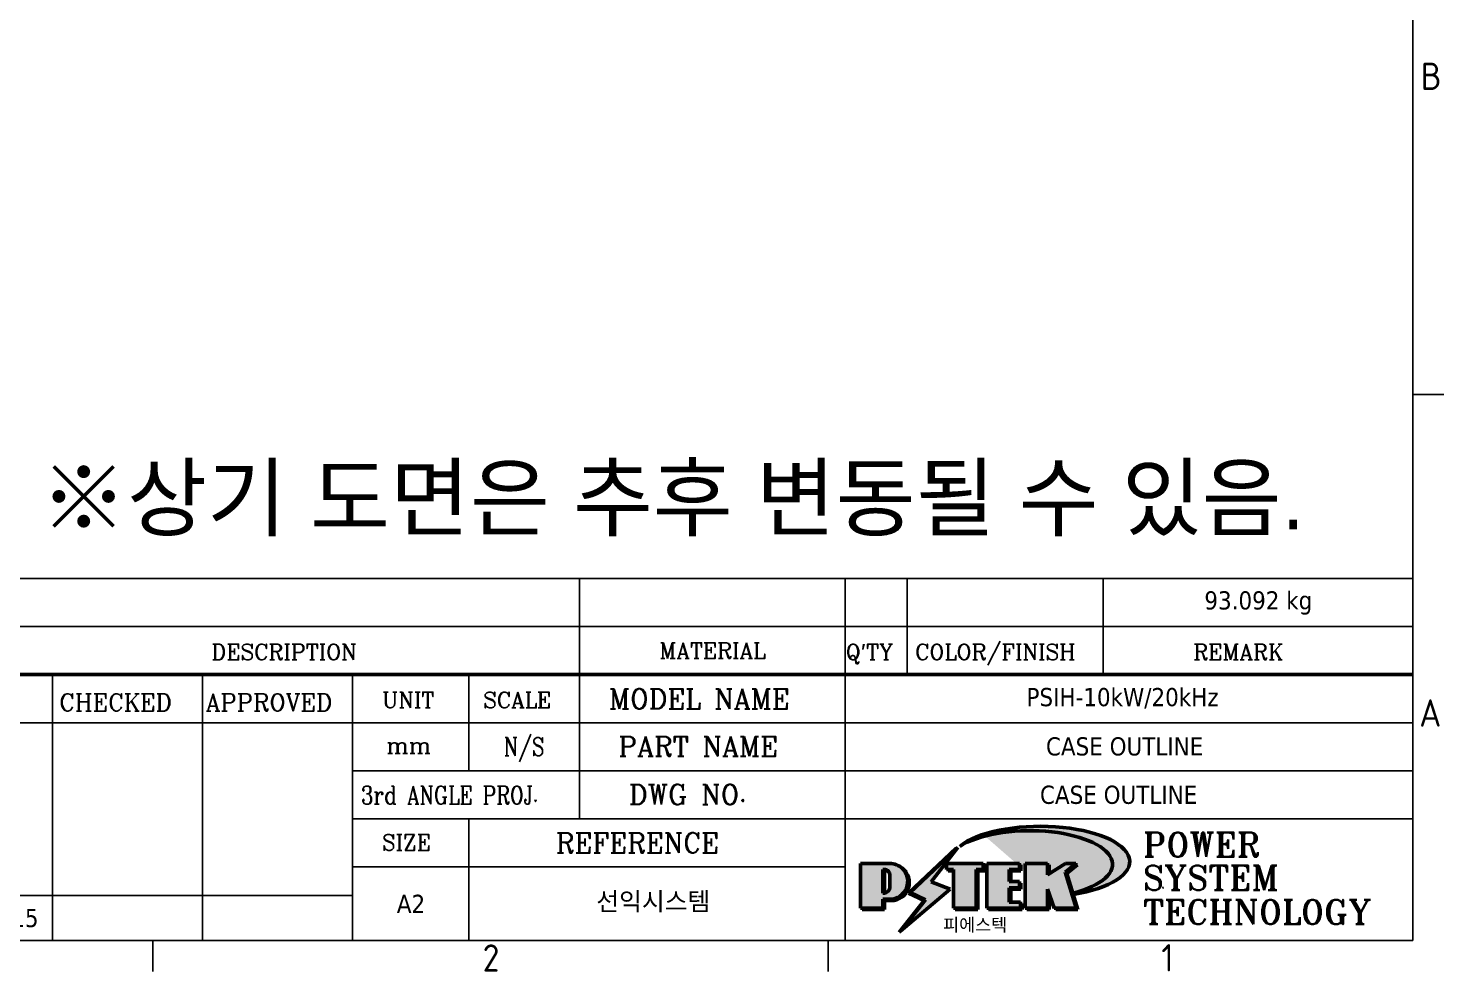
# Model space of a CAD drawing. Header units: inches. Extents: x 6934 to 18973, y 4254 to 7629.
# Drawn here: x 10389 to 11634, y 4321 to 5151 of the extents above; entities that cross this region are included whole.
import ezdxf
from ezdxf.enums import TextEntityAlignment as Align

# ---------------------------------------------------------------- set-up
doc = ezdxf.new("R2010")
doc.units = ezdxf.units.IN
doc.header["$MEASUREMENT"] = 0
doc.layers.add('POWER SUPPLY CASE OUTLINE$0$경계(ISO)', color=7, linetype='Continuous', lineweight=25)
doc.layers.add('POWER SUPPLY CASE OUTLINE$0$해치(ISO)', color=7, linetype='Continuous', lineweight=18)
doc.layers.add('POWER SUPPLY CASE OUTLINE$0$기호(ISO)', color=5, linetype='Continuous', lineweight=25, true_color=0x0000ff)
doc.layers.add('POWER SUPPLY CASE OUTLINE$0$제목(ISO)', color=5, linetype='Continuous', lineweight=50, true_color=0x0000ff)
doc.styles.add('POWER SUPPLY CASE OUTLINE$0$HAN_370', font='', dxfattribs={"width": 2})
doc.styles.add('POWER SUPPLY CASE OUTLINE$0$RC_284', font='ROMANC.shx')
doc.styles.add('POWER SUPPLY CASE OUTLINE$0$RC_287', font='ROMANC.shx')
doc.styles.add('POWER SUPPLY CASE OUTLINE$0$RC_292', font='ROMANC.shx')
doc.styles.add('POWER SUPPLY CASE OUTLINE$0$ROMANT_294', font='romant.shx')
doc.styles.add('POWER SUPPLY CASE OUTLINE$0$문자 텍스트_PSTEK_POSCO', font='isocp.shx')
doc.styles.add('POWER SUPPLY CASE OUTLINE$0$치수 텍스트_PSTEK_POSCO', font='isocp.shx')
doc.styles.add('POWER SUPPLY CASE OUTLINE$0$텍스트 스타일198', font='tahoma.ttf')
doc.styles.add('POWER SUPPLY CASE OUTLINE$0$텍스트 스타일333', font='ROMANC.shx', dxfattribs={"width": 0.800000011920929})
doc.styles.get('POWER SUPPLY CASE OUTLINE$0$HAN_370').set_extended_font_data('GulimChe')

# ---------------------------------------------------------------- blocks, each defined once
blk = doc.blocks.new('POWER SUPPLY CASE OUTLINE$0$경계 Default Border')
at = {"layer": 'POWER SUPPLY CASE OUTLINE$0$경계(ISO)'}
for p, q in [((584.0000152587891, 70), (587.400016784668, 70)), ((445.4999923706055, 10), (445.4999923706055, 6.599999666213989)), ((519.7499847412109, 10), (519.7499847412109, 6.599999666213989))]:
    blk.add_line(p, q, dxfattribs=at)
at = {"layer": 'POWER SUPPLY CASE OUTLINE$0$경계(ISO)', "flags": 128}
blk.add_lwpolyline([(10, 10), (10, 410), (584.0000152587891, 410), (584.0000152587891, 10), (10, 10)], dxfattribs=at)
at = {"layer": 'POWER SUPPLY CASE OUTLINE$0$경계(ISO)', "color": 2, "true_color": 0xffff00, "char_height": 3.00000011920929, "attachment_point": 7, "style": 'POWER SUPPLY CASE OUTLINE$0$문자 텍스트_PSTEK_POSCO'}
for s, insert in [('B', (584.8782702028949, 103.4713944559917)), ('A', (584.7144008173592, 33.49284856929444)), ('2', (481.752739416884, 6.57139439638704)), ('1', (556.3610661041481, 6.59999988079071))]:
    blk.add_mtext(s, dxfattribs=dict(at, insert=insert))
blk = doc.blocks.new('POWER SUPPLY CASE OUTLINE$0$제목 블록 PSTEK')
at = {"true_color": 0x848484}
for points in [[(317.2195697678507, 17.0593801673321), (322.0326348870767, 21.62682475217465), (322.2781991042243, 21.94392121864296), (317.0471853425802, 16.97985676345368), (318.7512090904202, 16.1899260703855), (316.0018030350395, 12.71868385740789), (316.3356552234328, 13.00206718743325), (318.9235935156908, 16.2694494742633)], [(321.9846681452406, 19.60711530335299), (321.4042753185749, 19.60711530335299), (321.4042753185749, 19.45905590879572), (321.9846681452406, 19.45905590879572)], [(324.6615819988275, 19.45905590879572), (325.4196460989604, 19.45905590879572), (325.4196460989604, 20.11051724484596), (325.2419748254881, 20.11051724484596), (325.2419748254881, 19.60711530335299), (324.4839107253602, 19.60711530335299), (324.4839107253602, 15.3430047401139), (322.1623394187076, 15.3430047401139), (322.1623394187076, 15.19494534555726), (324.6615819988275, 15.19494534555726)], [(328.2914414389548, 19.45905590879572), (329.4054050004294, 19.45905590879572), (329.4054050004294, 20.11051724484596), (329.2277337269622, 20.11051724484596), (329.2277337269622, 19.60711530335299), (328.1137701654877, 19.60711530335299), (328.1137701654877, 18.25543873810179), (328.2914414389548, 18.25543873810179)], [(332.5088862584528, 20.1105172448466), (332.3312149849806, 20.1105172448466), (332.3312149849806, 18.99741471888368), (332.5088862584528, 19.11081371413894)], [(335.6156307331414, 20.11051724484596), (335.2535118015555, 20.11051724484596), (334.2514536401189, 19.30614745124769), (335.4855464857051, 15.3430047401139), (333.1954852176545, 15.3430047401139), (333.2478643833523, 15.19494534555726), (335.6632177591723, 15.19494534555726), (334.4291249135862, 19.15808805669106)], [(328.2914414389548, 17.41554667867274), (329.4054050004294, 17.41554667867274), (329.4054050004294, 18.10737934354514), (329.2277337269622, 18.10737934354514), (329.2277337269622, 17.56360607323003), (328.1137701654877, 17.56360607323003), (328.1137701654877, 15.9944660761648), (328.2914414389548, 15.9944660761648)], [(332.5088862584528, 16.92964231796647), (332.3312149849806, 17.43186301645164), (332.3312149849806, 15.3430047401139), (330.0369607660135, 15.3430047401139), (330.0369607660135, 15.19494534555726), (332.5088862584528, 15.19494534555726)], [(329.5356972676428, 15.8464066816075), (329.3580259941756, 15.8464066816075), (329.3580259941756, 15.3430047401139), (325.8342124037171, 15.3430047401139), (325.8342124037171, 15.19494534555726), (329.5356972676428, 15.19494534555726)]]:
    blk.add_hatch(color=252, dxfattribs=at).paths.add_polyline_path(points)
at = {"true_color": 0x0000ff}
blk.add_hatch(color=5, dxfattribs=at).paths.add_polyline_path([(321.6183518841322, 17.4193704504104), (319.5281351041078, 18.24969419629727), (322.4505835294948, 22.02344462252142), (317.2195697678507, 17.0593801673321), (318.9235935156908, 16.2694494742633), (316.1741874603099, 12.79820726128571)])
at = {"true_color": 0xff0000}
h = blk.add_hatch(color=1, dxfattribs=at)
edge = h.paths.add_edge_path(flags=0)
edge.add_line((314.2242174273352, 19.60711530335299), (314.2242174273352, 17.00126995915134))
edge.add_line((314.2242174273352, 17.00126995915134), (314.3485873187598, 17.00126995915134))
edge.add_arc((314.3485873187598, 17.6527312952023), 0.6514613360509371, 270, 360)
edge.add_line((315.0000486548106, 17.6527312952023), (315.0000486548106, 18.95565396730211))
edge.add_arc((314.3485873187598, 18.95565396730212), 0.6514613360508712, 0, 90)
edge.add_line((314.3485873187598, 19.60711530335299), (314.2242174273352, 19.60711530335299))
edge = h.paths.add_edge_path()
edge.add_arc((314.9847713324306, 18.28938669179658), 1.969189947606664, 269.9999999999959, 450)
edge.add_line((314.9847713324306, 20.25857663940318), (311.7664314776902, 20.25857663940324))
edge.add_line((311.7664314776902, 20.25857663940324), (311.7664314776902, 15.3430047401139))
edge.add_line((311.7664314776902, 15.3430047401139), (314.2242174273352, 15.3430047401139))
edge.add_line((314.2242174273352, 15.3430047401139), (314.2242174273352, 16.32019674418991))
edge.add_line((314.2242174273352, 16.32019674418991), (314.9847713324307, 16.32019674418991))
for points in [[(324.4839107253602, 19.60711530335299), (325.2419748254881, 19.60711530335299), (325.2419748254881, 20.25857663940324), (321.2266040451076, 20.25857663940324), (321.2266040451076, 19.60711530335299), (321.9846681452406, 19.60711530335299), (321.9846681452406, 15.3430047401139), (324.4839107253602, 15.3430047401139)], [(329.2277337269622, 20.25857663940324), (325.65654113025, 20.25857663940324), (325.65654113025, 15.3430047401139), (329.3580259941756, 15.3430047401139), (329.3580259941756, 15.9944660761648), (328.1137701654877, 15.9944660761648), (328.1137701654877, 17.56360607323003), (329.2277337269622, 17.56360607323003), (329.2277337269622, 18.25543873810179), (328.1137701654877, 18.25543873810179), (328.1137701654877, 19.60711530335299), (329.2277337269622, 19.60711530335299)], [(332.3312149849806, 20.25857663940324), (329.8592894925411, 20.25857663940324), (329.8592894925411, 15.3430047401139), (332.3312149849806, 15.3430047401139), (332.3312149849806, 17.4318630164523), (333.0701931098801, 15.3430047401139), (335.4855464857051, 15.3430047401139), (334.2514536401189, 19.30614745124769), (335.4379594596742, 20.25857663940324), (334.3071782107978, 20.25857663940324), (332.3312149849806, 18.99741471888304)]]:
    blk.add_hatch(color=1, dxfattribs=at).paths.add_polyline_path(points)
at = {"true_color": 0x848484}
h = blk.add_hatch(color=252, dxfattribs=at)
edge = h.paths.add_edge_path()
edge.add_arc((314.9847713324309, 18.28938669179657), 1.969189947606666, 270, 406.8278729790604)
edge.add_arc((315.1624426058984, 18.1413272972396), 1.969189947606962, -90, 53.560984836317004, ccw=False)
edge.add_line((315.1624426058984, 16.17213734963263), (314.4018887008024, 16.17213734963263))
edge.add_line((314.4018887008024, 16.17213734963263), (314.4018887008024, 15.19494534555726))
edge.add_line((314.4018887008024, 15.19494534555726), (311.9441027511573, 15.19494534555726))
edge.add_line((311.9441027511573, 15.19494534555726), (311.9441027511573, 15.3430047401139))
edge.add_line((311.9441027511573, 15.3430047401139), (314.2242174273352, 15.3430047401139))
edge.add_line((314.2242174273352, 15.3430047401139), (314.2242174273352, 16.32019674418991))
edge.add_line((314.2242174273352, 16.32019674418991), (314.9847713324309, 16.32019674418991))
h = blk.add_hatch(color=252, dxfattribs=at)
edge = h.paths.add_edge_path()
edge.add_line((314.4018887008024, 19.45905590879572), (314.5262585922315, 19.45905590879572))
edge.add_arc((314.5262585922314, 18.80759457274939), 0.6514613360463194, 60.4189348879147, 90.00000000000318, ccw=False)
edge.add_arc((314.3485873187602, 18.95565396730057), 0.6514613360524251, 39.96992292766206, 90.00000000009999)
edge.add_line((314.3485873187591, 19.60711530335307), (314.2242174273352, 19.60711530335298))
edge.add_line((314.2242174273352, 19.60711530335299), (314.2242174273352, 17.00126995915134))
edge.add_line((314.2242174273352, 17.00126995915134), (314.3485873187591, 17.00126995915134))
edge.add_arc((314.3485873187568, 17.652731295233), 0.6514613360816299, 270.0000000002, 274.6930825552478)
edge.add_line((314.4018887008024, 17.0034541317032), (314.4018887008024, 19.45905590879572))
at = {"layer": 'POWER SUPPLY CASE OUTLINE$0$해치(ISO)', "true_color": 0x27d1fc}
h = blk.add_hatch(color=140, dxfattribs=at)
edge = h.paths.add_edge_path()
edge.add_ellipse((330.3660919371412, 20.15576403068321), major_axis=(9.100907360794343, 0), ratio=0.4069904968023172, start_angle=301.3098473703837, end_angle=507.7436900681698)
edge.add_ellipse((331.5340919371412, 20.4634168429492), major_axis=(-9.82350664112931, 0), ratio=0.3942600559756514, start_angle=111.51207141178469, end_angle=334.47025347086895, ccw=False)
edge.add_line((335.1363447531188, 16.8601935978785), (335.0955236905705, 16.99119398620872))
at = {"color": 180, "true_color": 0x3f00ff}
for p, q in [((182.4757929790549, 51.56524660363496), (372.4757929537551, 51.56524660363496)), ((280.8758854511282, 51.56524660363496), (280.8758854511282, 41.00524660363494)), ((310.0881549537552, 51.56524660363496), (310.0881549537553, 41.00524660363494)), ((316.9044520275131, 51.56524660363496), (316.9044520275127, 41.00524660363494)), ((338.4566026226726, 51.56524660363496), (338.4566026226727, 41.00524660363494)), ((372.4757929537551, 51.56524660363496), (372.4757929537551, 11.79100474011389)), ((182.475792979055, 46.2852466036349), (372.4757929537551, 46.28524660363492)), ((222.9401812389276, 11.79100474011392), (222.9401812389276, 41.00524660363494)), ((239.4288871878316, 11.79100474011392), (239.4288871878316, 41.00524660363494)), ((255.9175931367356, 11.79100474011392), (255.9175931367356, 41.00524660363494)), ((268.6918866058747, 41.00524660363494), (268.6918866058747, 30.44524660363498)), ((280.8758854511282, 41.00524660363494), (280.8758854511282, 25.16524660363502)), ((310.088154953755, 41.00524660363494), (310.088154953755, 11.79100474011392)), ((206.451475290024, 35.72524660363497), (372.4757929537551, 35.72524660363497)), ((255.917593136736, 30.44524660363498), (372.4757929537552, 30.44524660363501)), ((255.9175931367359, 25.16524660363502), (372.4757929537552, 25.165246603635)), ((268.6918866058744, 25.16524660363502), (268.6918866058744, 11.79100474011392)), ((255.9175931367359, 19.88524660363481), (310.0881549537553, 19.88524660363481)), ((206.451475290024, 16.74100474011396), (255.9175931367359, 16.74100474011396)), ((182.475792979055, 11.79100474011392), (372.4757929537551, 11.79100474011389))]:
    blk.add_line(p, q, dxfattribs=at)
at = {"color": 7, "lineweight": 50}
blk.add_line((206.451475290024, 41.00524660363494), (372.4757929537551, 41.00524660363496), dxfattribs=at)
at = {"color": 7}
for p, q in [((322.2781991042243, 21.94392121864296), (317.0471853425802, 16.97985676345368)), ((322.4505835294948, 22.02344462252142), (317.2195697678507, 17.0593801673321)), ((319.5281351041078, 18.24969419629727), (322.4505835294948, 22.02344462252142)), ((322.0326348870767, 21.62682475217465), (322.2781991042243, 21.94392121864296)), ((311.7664314776902, 20.25900474011391), (311.7664314776902, 15.34300474011391)), ((314.9847713324309, 20.25857663940324), (311.7664314776902, 20.25857663940324)), ((314.9847713324309, 20.25857663940324), (311.7664314776902, 20.25857663940324)), ((311.7664314776902, 20.25857663940324), (311.7664314776902, 15.3430047401139)), ((317.2195697678507, 17.0593801673321), (322.0326348870767, 21.62682475217465)), ((325.2419748254881, 20.25857663940324), (321.2266040451076, 20.25857663940324)), ((321.2266040451076, 20.25857663940324), (321.2266040451076, 19.60711530335299)), ((325.2419748254881, 20.25857663940324), (321.2266040451076, 20.25857663940324)), ((321.2266040451076, 20.25857663940324), (321.2266040451076, 19.60711530335299)), ((325.2419748254881, 19.60711530335299), (325.2419748254881, 20.25857663940324)), ((325.2419748254881, 19.60711530335299), (325.2419748254881, 20.25857663940324)), ((329.2277337269622, 20.25857663940324), (325.65654113025, 20.25857663940324)), ((325.65654113025, 20.25857663940324), (325.65654113025, 15.3430047401139)), ((325.65654113025, 20.25857663940324), (325.65654113025, 15.3430047401139)), ((329.2277337269622, 20.25857663940324), (325.65654113025, 20.25857663940324)), ((329.2277337269622, 19.60711530335299), (329.2277337269622, 20.25857663940324)), ((329.2277337269622, 19.60711530335299), (329.2277337269622, 20.25857663940324)), ((332.3312149849806, 20.25857663940324), (329.8592894925411, 20.25857663940324)), ((329.8592894925411, 20.25857663940324), (329.8592894925411, 15.3430047401139)), ((329.8592894925411, 20.25857663940324), (329.8592894925411, 15.3430047401139)), ((332.3312149849806, 20.25857663940324), (329.8592894925411, 20.25857663940324)), ((334.3071782107978, 20.25857663940324), (332.3312149849806, 18.99741471888304)), ((332.3312149849806, 18.99741471888304), (332.3312149849806, 20.25857663940324)), ((334.3071782107978, 20.25857663940324), (332.3312149849806, 18.99741471888304)), ((332.3312149849806, 18.99741471888304), (332.3312149849806, 20.25857663940324)), ((334.2514536401189, 19.30614745124769), (335.4379594596742, 20.25857663940324)), ((334.2514536401189, 19.30614745124769), (335.4379594596742, 20.25857663940324)), ((335.4379594596742, 20.25857663940324), (334.3071782107978, 20.25857663940324)), ((335.4379594596742, 20.25857663940324), (334.3071782107978, 20.25857663940324)), ((314.2242174273352, 17.00126995915134), (314.2242174273352, 19.60711530335299)), ((314.2242174273352, 19.60711530335299), (314.3485873187591, 19.60711530335299)), ((314.3485873187591, 19.60711530335299), (314.2242174273352, 19.60711530335299)), ((314.2242174273352, 19.60711530335299), (314.2242174273352, 17.00126995915134)), ((314.2242174273352, 17.00126995915134), (314.2242174273352, 19.60711530335299)), ((314.2242174273352, 19.60711530335299), (314.3485873187591, 19.60711530335299)), ((314.4018887008024, 19.45905590879572), (314.5262585922314, 19.45905590879572)), ((314.4018887008024, 17.0034541317032), (314.4018887008024, 19.45905590879572)), ((315.0000486548106, 18.95565396730275), (315.0000486548106, 17.65273129520161)), ((315.0000486548106, 18.95565396730275), (315.0000486548106, 17.65273129520161)), ((321.2266040451076, 19.60711530335299), (321.9846681452406, 19.60711530335299)), ((321.2266040451076, 19.60711530335299), (321.9846681452406, 19.60711530335299)), ((321.4042753185749, 19.60711530335299), (321.4042753185749, 19.45905590879572)), ((321.9846681452406, 19.60711530335299), (321.4042753185749, 19.60711530335299)), ((321.4042753185749, 19.45905590879572), (321.9846681452406, 19.45905590879572)), ((321.9846681452406, 19.60711530335299), (321.9846681452406, 15.3430047401139)), ((321.9846681452406, 19.45905590879572), (321.9846681452406, 19.60711530335299)), ((321.9846681452406, 19.60711530335299), (321.9846681452406, 15.3430047401139)), ((324.4839107253602, 19.60711530335299), (325.2419748254881, 19.60711530335299)), ((324.4839107253602, 15.3430047401139), (324.4839107253602, 19.60711530335299)), ((325.2419748254881, 19.60711530335299), (324.4839107253602, 19.60711530335299)), ((324.4839107253602, 19.60711530335299), (324.4839107253602, 15.3430047401139)), ((324.4839107253602, 19.60711530335299), (325.2419748254881, 19.60711530335299)), ((324.4839107253602, 15.3430047401139), (324.4839107253602, 19.60711530335299)), ((324.6615819988275, 19.45905590879572), (325.4196460989604, 19.45905590879572)), ((324.6615819988275, 15.19494534555726), (324.6615819988275, 19.45905590879572)), ((325.4196460989604, 20.11051724484596), (325.2419748254881, 20.11051724484596)), ((325.2419748254881, 20.11051724484596), (325.2419748254881, 19.60711530335299)), ((325.4196460989604, 19.45905590879572), (325.4196460989604, 20.11051724484596)), ((328.1137701654877, 18.25543873810179), (328.1137701654877, 19.60711530335299)), ((328.1137701654877, 19.60711530335299), (329.2277337269622, 19.60711530335299)), ((329.2277337269622, 19.60711530335299), (328.1137701654877, 19.60711530335299)), ((328.1137701654877, 19.60711530335299), (328.1137701654877, 18.25543873810179)), ((328.1137701654877, 18.25543873810179), (328.1137701654877, 19.60711530335299)), ((328.1137701654877, 19.60711530335299), (329.2277337269622, 19.60711530335299)), ((328.2914414389548, 18.25543873810179), (328.2914414389548, 19.45905590879572)), ((328.2914414389548, 19.45905590879572), (329.4054050004294, 19.45905590879572)), ((329.4054050004294, 20.11051724484596), (329.2277337269622, 20.11051724484596)), ((329.2277337269622, 20.11051724484596), (329.2277337269622, 19.60711530335299)), ((329.4054050004294, 19.45905590879572), (329.4054050004294, 20.11051724484596)), ((332.5088862584528, 20.1105172448466), (332.3312149849806, 20.1105172448466)), ((332.3312149849806, 20.1105172448466), (332.3312149849806, 18.99741471888368)), ((332.3312149849806, 18.99741471888368), (332.5088862584528, 19.11081371413894)), ((332.5088862584528, 19.11081371413894), (332.5088862584528, 20.1105172448466)), ((335.2535118015555, 20.11051724484596), (334.2514536401189, 19.30614745124769)), ((335.4855464857051, 15.3430047401139), (334.2514536401189, 19.30614745124769)), ((334.2514536401189, 19.30614745124769), (335.4855464857051, 15.3430047401139)), ((335.4855464857051, 15.3430047401139), (334.2514536401189, 19.30614745124769)), ((334.4291249135862, 19.15808805669104), (335.6156307331414, 20.11051724484596)), ((335.6632177591723, 15.19494534555726), (334.4291249135862, 19.15808805669104)), ((335.6156307331414, 20.11051724484596), (335.2535118015555, 20.11051724484596)), ((316.1741874603099, 12.79820726128571), (321.6183518841322, 17.4193704504104)), ((321.6183518841322, 17.4193704504104), (319.5281351041078, 18.24969419629727)), ((329.2277337269622, 18.25543873810179), (328.1137701654877, 18.25543873810179)), ((328.1137701654877, 18.25543873810179), (328.2914414389548, 18.25543873810179)), ((329.2277337269622, 18.25543873810179), (328.1137701654877, 18.25543873810179)), ((328.1137701654877, 17.56360607323003), (329.2277337269622, 17.56360607323003)), ((328.1137701654877, 15.9944660761648), (328.1137701654877, 17.56360607323003)), ((329.2277337269622, 17.56360607323003), (328.1137701654877, 17.56360607323003)), ((328.1137701654877, 17.56360607323003), (328.1137701654877, 15.9944660761648)), ((328.1137701654877, 17.56360607323003), (329.2277337269622, 17.56360607323003)), ((328.1137701654877, 15.9944660761648), (328.1137701654877, 17.56360607323003)), ((328.2914414389548, 15.9944660761648), (328.2914414389548, 17.41554667867274)), ((328.2914414389548, 17.41554667867274), (329.4054050004294, 17.41554667867274)), ((329.2277337269622, 17.56360607323003), (329.2277337269622, 18.25543873810179)), ((329.2277337269622, 17.56360607323003), (329.2277337269622, 18.25543873810179)), ((329.4054050004294, 18.10737934354514), (329.2277337269622, 18.10737934354514)), ((329.2277337269622, 18.10737934354514), (329.2277337269622, 17.56360607323003)), ((329.4054050004294, 17.41554667867274), (329.4054050004294, 18.10737934354514)), ((332.3312149849806, 17.4318630164523), (333.0701931098801, 15.3430047401139)), ((332.3312149849806, 15.3430047401139), (332.3312149849806, 17.4318630164523)), ((332.5088862584528, 16.92964231796647), (332.3312149849806, 17.43186301645164)), ((332.3312149849806, 17.43186301645164), (332.3312149849806, 15.3430047401139)), ((332.3312149849806, 17.4318630164523), (333.0701931098801, 15.3430047401139)), ((332.3312149849806, 15.3430047401139), (332.3312149849806, 17.4318630164523)), ((345.0447381189468, 17.50375595811051), (344.9867755289346, 17.689895936919)), ((314.3485873187591, 17.00126995915134), (314.2242174273352, 17.00126995915134)), ((314.2242174273352, 17.00126995915134), (314.3485873187591, 17.00126995915134)), ((314.3485873187591, 17.00126995915134), (314.2242174273352, 17.00126995915134)), ((314.2242174273352, 16.32019674418991), (314.9847713324309, 16.32019674418991)), ((314.2242174273352, 15.3430047401139), (314.2242174273352, 16.32019674418991)), ((314.9847713324309, 16.32019674418991), (314.2242174273352, 16.32019674418991)), ((314.2242174273352, 16.32019674418991), (314.2242174273352, 15.3430047401139)), ((314.2242174273352, 16.32019674418991), (314.9847713324309, 16.32019674418991)), ((314.2242174273352, 15.3430047401139), (314.2242174273352, 16.32019674418991)), ((314.4018887008024, 16.17213734963263), (315.162442605898, 16.17213734963263)), ((314.4018887008024, 15.19494534555726), (314.4018887008024, 16.17213734963263)), ((318.7512090904202, 16.1899260703855), (316.0018030350395, 12.71868385740789)), ((318.9235935156908, 16.2694494742633), (316.1741874603099, 12.79820726128571)), ((316.3356552234328, 13.00206718743325), (318.9235935156908, 16.2694494742633)), ((317.0471853425802, 16.97985676345368), (318.7512090904202, 16.1899260703855)), ((318.9235935156908, 16.2694494742633), (317.2195697678507, 17.0593801673321)), ((317.2195697678507, 17.0593801673321), (318.9235935156908, 16.2694494742633)), ((329.3580259941756, 15.9944660761648), (328.1137701654877, 15.9944660761648)), ((328.1137701654877, 15.9944660761648), (328.2914414389548, 15.9944660761648)), ((329.3580259941756, 15.9944660761648), (328.1137701654877, 15.9944660761648)), ((329.3580259941756, 15.3430047401139), (329.3580259941756, 15.9944660761648)), ((329.3580259941756, 15.3430047401139), (329.3580259941756, 15.9944660761648)), ((329.5356972676428, 15.8464066816075), (329.3580259941756, 15.8464066816075)), ((329.3580259941756, 15.8464066816075), (329.3580259941756, 15.3430047401139)), ((329.5356972676428, 15.19494534555726), (329.5356972676428, 15.8464066816075)), ((332.5088862584528, 15.19494534555726), (332.5088862584528, 16.92964231796647)), ((311.7664314776902, 15.3430047401139), (314.2242174273352, 15.3430047401139)), ((311.7664314776902, 15.3430047401139), (314.2242174273352, 15.3430047401139)), ((314.2242174273352, 15.3430047401139), (311.9441027511573, 15.3430047401139)), ((311.9441027511573, 15.3430047401139), (311.9441027511573, 15.19494534555726)), ((311.9441027511573, 15.19494534555726), (314.4018887008024, 15.19494534555726)), ((321.9846681452406, 15.3430047401139), (324.4839107253602, 15.3430047401139)), ((321.9846681452406, 15.3430047401139), (324.4839107253602, 15.3430047401139)), ((324.4839107253602, 15.3430047401139), (322.1623394187076, 15.3430047401139)), ((322.1623394187076, 15.3430047401139), (322.1623394187076, 15.19494534555726)), ((322.1623394187076, 15.19494534555726), (324.6615819988275, 15.19494534555726)), ((325.65654113025, 15.3430047401139), (329.3580259941756, 15.3430047401139)), ((325.65654113025, 15.3430047401139), (329.3580259941756, 15.3430047401139)), ((329.3580259941756, 15.3430047401139), (325.8342124037171, 15.3430047401139)), ((325.8342124037171, 15.3430047401139), (325.8342124037171, 15.19494534555726)), ((325.8342124037171, 15.19494534555726), (329.5356972676428, 15.19494534555726)), ((329.8592894925411, 15.3430047401139), (332.3312149849806, 15.3430047401139)), ((329.8592894925411, 15.3430047401139), (332.3312149849806, 15.3430047401139)), ((332.3312149849806, 15.3430047401139), (330.0369607660135, 15.3430047401139)), ((330.0369607660135, 15.3430047401139), (330.0369607660135, 15.19494534555726)), ((330.0369607660135, 15.19494534555726), (332.5088862584528, 15.19494534555726)), ((333.0701931098801, 15.3430047401139), (335.4855464857051, 15.3430047401139)), ((333.0701931098801, 15.3430047401139), (335.4855464857051, 15.3430047401139)), ((335.4855464857051, 15.3430047401139), (333.1954852176545, 15.3430047401139)), ((333.1954852176545, 15.3430047401139), (333.2478643833523, 15.19494534555726)), ((333.2478643833523, 15.19494534555726), (335.6632177591723, 15.19494534555726)), ((316.0018030350395, 12.71868385740789), (316.3356552234328, 13.00206718743325))]:
    blk.add_line(p, q, dxfattribs=at)
at = {"color": 5, "true_color": 0x0000ff}
for p, q in [((322.4505835294948, 22.02344462252142), (317.2195697678507, 17.0593801673321)), ((319.5281351041078, 18.24969419629727), (322.4505835294948, 22.02344462252142)), ((316.1741874603099, 12.79820726128571), (321.6183518841322, 17.4193704504104)), ((321.6183518841322, 17.4193704504104), (319.5281351041078, 18.24969419629727)), ((318.9235935156908, 16.2694494742633), (316.1741874603099, 12.79820726128571)), ((317.2195697678507, 17.0593801673321), (318.9235935156908, 16.2694494742633))]:
    blk.add_line(p, q, dxfattribs=at)
at = {"color": 1, "true_color": 0xff0000}
for p, q in [((314.9847713324309, 20.25857663940324), (311.7664314776902, 20.25857663940324)), ((311.7664314776902, 20.25857663940324), (311.7664314776902, 15.3430047401139)), ((325.2419748254881, 20.25857663940324), (321.2266040451076, 20.25857663940324)), ((321.2266040451076, 20.25857663940324), (321.2266040451076, 19.60711530335299)), ((325.2419748254881, 19.60711530335299), (325.2419748254881, 20.25857663940324)), ((329.2277337269622, 20.25857663940324), (325.65654113025, 20.25857663940324)), ((325.65654113025, 20.25857663940324), (325.65654113025, 15.3430047401139)), ((329.2277337269622, 19.60711530335299), (329.2277337269622, 20.25857663940324)), ((332.3312149849806, 20.25857663940324), (329.8592894925411, 20.25857663940324)), ((329.8592894925411, 20.25857663940324), (329.8592894925411, 15.3430047401139)), ((334.3071782107978, 20.25857663940324), (332.3312149849806, 18.99741471888304)), ((332.3312149849806, 18.99741471888304), (332.3312149849806, 20.25857663940324)), ((334.2514536401189, 19.30614745124769), (335.4379594596742, 20.25857663940324)), ((335.4379594596742, 20.25857663940324), (334.3071782107978, 20.25857663940324)), ((314.2242174273352, 17.00126995915134), (314.2242174273352, 19.60711530335299)), ((314.2242174273352, 19.60711530335299), (314.3485873187591, 19.60711530335299)), ((315.0000486548106, 18.95565396730275), (315.0000486548106, 17.65273129520161)), ((321.2266040451076, 19.60711530335299), (321.9846681452406, 19.60711530335299)), ((321.9846681452406, 19.60711530335299), (321.9846681452406, 15.3430047401139)), ((324.4839107253602, 19.60711530335299), (325.2419748254881, 19.60711530335299)), ((324.4839107253602, 15.3430047401139), (324.4839107253602, 19.60711530335299)), ((328.1137701654877, 18.25543873810179), (328.1137701654877, 19.60711530335299)), ((328.1137701654877, 19.60711530335299), (329.2277337269622, 19.60711530335299)), ((335.4855464857051, 15.3430047401139), (334.2514536401189, 19.30614745124769)), ((329.2277337269622, 18.25543873810179), (328.1137701654877, 18.25543873810179)), ((328.1137701654877, 17.56360607323003), (329.2277337269622, 17.56360607323003)), ((328.1137701654877, 15.9944660761648), (328.1137701654877, 17.56360607323003)), ((329.2277337269622, 17.56360607323003), (329.2277337269622, 18.25543873810179)), ((332.3312149849806, 17.4318630164523), (333.0701931098801, 15.3430047401139)), ((332.3312149849806, 15.3430047401139), (332.3312149849806, 17.4318630164523)), ((314.3485873187591, 17.00126995915134), (314.2242174273352, 17.00126995915134)), ((314.2242174273352, 16.32019674418991), (314.9847713324309, 16.32019674418991)), ((314.2242174273352, 15.3430047401139), (314.2242174273352, 16.32019674418991)), ((329.3580259941756, 15.9944660761648), (328.1137701654877, 15.9944660761648)), ((329.3580259941756, 15.3430047401139), (329.3580259941756, 15.9944660761648)), ((311.7664314776902, 15.3430047401139), (314.2242174273352, 15.3430047401139)), ((321.9846681452406, 15.3430047401139), (324.4839107253602, 15.3430047401139)), ((325.65654113025, 15.3430047401139), (329.3580259941756, 15.3430047401139)), ((329.8592894925411, 15.3430047401139), (332.3312149849806, 15.3430047401139)), ((333.0701931098801, 15.3430047401139), (335.4855464857051, 15.3430047401139))]:
    blk.add_line(p, q, dxfattribs=at)
at = {"color": 7}
for centre, radius, start, end in [((314.9847713324309, 18.28938669179658), 1.969189947606665, 270, 90), ((314.9847713324309, 18.28938669179658), 1.969189947606665, 270, 90), ((314.3485873187598, 18.95565396730211), 0.6514613360508712, 0, 90), ((314.3485873187602, 18.95565396730057), 0.6514613360524251, 39.96992292766117, 90), ((314.3485873187598, 18.95565396730212), 0.6514613360508712, 0, 90), ((314.5262585922314, 18.80759457274939), 0.6514613360463193, 60.41893488791137, 90), ((314.9847713324307, 18.2893866917965), 1.969189947606594, 270, 46.82787297909833), ((315.1624426058984, 18.1413272972396), 1.969189947606961, 270, 53.56098483636067), ((314.3485873187597, 17.65273129520228), 0.6514613360509381, 270, 0), ((314.3485873187598, 17.6527312952023), 0.6514613360509381, 270, 0), ((314.3485873187568, 17.652731295233), 0.6514613360816299, 270, 274.6930825552478)]:
    blk.add_arc(centre, radius, start, end, dxfattribs=at)
at = {"color": 1, "true_color": 0xff0000}
for centre, radius, start, end in [((314.9847713324309, 18.28938669179657), 1.969189947606665, 270, 90), ((314.3485873187598, 18.95565396730211), 0.6514613360508712, 0, 90), ((314.3485873187598, 17.6527312952023), 0.6514613360509381, 270, 0)]:
    blk.add_arc(centre, radius, start, end, dxfattribs=at)
at = {"layer": 'POWER SUPPLY CASE OUTLINE$0$제목(ISO)'}
for p, q in [((322.2781991042243, 21.94392121864296), (317.0471853425802, 16.97985676345368)), ((322.4505835294948, 22.02344462252142), (317.2195697678507, 17.0593801673321)), ((319.5281351041078, 18.24969419629727), (322.4505835294948, 22.02344462252142)), ((322.0326348870767, 21.62682475217465), (322.2781991042243, 21.94392121864296)), ((314.9847713324306, 20.25857663940324), (311.7664314776902, 20.25857663940324)), ((311.7664314776902, 20.25857663940324), (311.7664314776902, 15.3430047401139)), ((317.2195697678507, 17.0593801673321), (322.0326348870767, 21.62682475217465)), ((325.2419748254881, 20.25857663940324), (321.2266040451076, 20.25857663940324)), ((321.2266040451076, 20.25857663940324), (321.2266040451076, 19.60711530335299)), ((325.2419748254881, 19.60711530335299), (325.2419748254881, 20.25857663940324)), ((329.2277337269622, 20.25857663940324), (325.65654113025, 20.25857663940324)), ((325.65654113025, 20.25857663940324), (325.65654113025, 15.3430047401139)), ((329.2277337269622, 19.60711530335299), (329.2277337269622, 20.25857663940324)), ((332.3312149849806, 20.25857663940324), (329.8592894925411, 20.25857663940324)), ((329.8592894925411, 20.25857663940324), (329.8592894925411, 15.3430047401139)), ((334.3071782107978, 20.25857663940324), (332.3312149849806, 18.99741471888304)), ((332.3312149849806, 18.99741471888304), (332.3312149849806, 20.25857663940324)), ((334.2514536401189, 19.30614745124769), (335.4379594596742, 20.25857663940324)), ((335.4379594596742, 20.25857663940324), (334.3071782107978, 20.25857663940324)), ((314.2242174273352, 17.00126995915134), (314.2242174273352, 19.60711530335299)), ((314.2242174273352, 19.60711530335299), (314.3485873187598, 19.60711530335299)), ((314.3485873187591, 19.60711530335299), (314.2242174273352, 19.60711530335299)), ((314.2242174273352, 19.60711530335299), (314.2242174273352, 17.00126995915134)), ((314.4018887008024, 19.45905590879572), (314.5262585922314, 19.45905590879572)), ((314.4018887008024, 17.0034541317032), (314.4018887008024, 19.45905590879572)), ((315.0000486548106, 18.95565396730211), (315.0000486548106, 17.6527312952023)), ((321.2266040451076, 19.60711530335299), (321.9846681452406, 19.60711530335299)), ((321.9846681452406, 19.60711530335299), (321.4042753185749, 19.60711530335299)), ((321.4042753185749, 19.60711530335299), (321.4042753185749, 19.45905590879572)), ((321.4042753185749, 19.45905590879572), (321.9846681452406, 19.45905590879572)), ((321.9846681452406, 19.60711530335299), (321.9846681452406, 15.3430047401139)), ((321.9846681452406, 19.45905590879572), (321.9846681452406, 19.60711530335299)), ((324.4839107253602, 19.60711530335299), (325.2419748254881, 19.60711530335299)), ((324.4839107253602, 15.3430047401139), (324.4839107253602, 19.60711530335299)), ((325.2419748254881, 19.60711530335299), (324.4839107253602, 19.60711530335299)), ((324.4839107253602, 19.60711530335299), (324.4839107253602, 15.3430047401139)), ((324.6615819988275, 19.45905590879572), (325.4196460989604, 19.45905590879572)), ((324.6615819988275, 15.19494534555726), (324.6615819988275, 19.45905590879572)), ((325.4196460989604, 20.11051724484596), (325.2419748254881, 20.11051724484596)), ((325.2419748254881, 20.11051724484596), (325.2419748254881, 19.60711530335299)), ((325.4196460989604, 19.45905590879572), (325.4196460989604, 20.11051724484596)), ((328.1137701654877, 18.25543873810179), (328.1137701654877, 19.60711530335299)), ((328.1137701654877, 19.60711530335299), (329.2277337269622, 19.60711530335299)), ((329.2277337269622, 19.60711530335299), (328.1137701654877, 19.60711530335299)), ((328.1137701654877, 19.60711530335299), (328.1137701654877, 18.25543873810179)), ((328.2914414389548, 19.45905590879572), (329.4054050004294, 19.45905590879572)), ((328.2914414389548, 18.25543873810179), (328.2914414389548, 19.45905590879572)), ((329.4054050004294, 20.11051724484596), (329.2277337269622, 20.11051724484596)), ((329.2277337269622, 20.11051724484596), (329.2277337269622, 19.60711530335299)), ((329.4054050004294, 19.45905590879572), (329.4054050004294, 20.11051724484596)), ((332.5088862584528, 20.1105172448466), (332.3312149849806, 20.1105172448466)), ((332.3312149849806, 20.1105172448466), (332.3312149849806, 18.99741471888368)), ((332.3312149849806, 18.99741471888368), (332.5088862584528, 19.11081371413894)), ((332.5088862584528, 19.11081371413894), (332.5088862584528, 20.1105172448466)), ((335.2535118015555, 20.11051724484596), (334.2514536401189, 19.30614745124769)), ((335.4855464857051, 15.3430047401139), (334.2514536401189, 19.30614745124769)), ((334.2514536401189, 19.30614745124769), (335.4855464857051, 15.3430047401139)), ((334.4291249135862, 19.15808805669106), (335.6156307331414, 20.11051724484596)), ((335.6632177591723, 15.19494534555726), (334.4291249135862, 19.15808805669106)), ((335.6156307331414, 20.11051724484596), (335.2535118015555, 20.11051724484596)), ((316.1741874603099, 12.79820726128571), (321.6183518841322, 17.4193704504104)), ((321.6183518841322, 17.4193704504104), (319.5281351041078, 18.24969419629727)), ((329.2277337269622, 18.25543873810179), (328.1137701654877, 18.25543873810179)), ((328.1137701654877, 18.25543873810179), (328.2914414389548, 18.25543873810179)), ((328.1137701654877, 15.9944660761648), (328.1137701654877, 17.56360607323003)), ((328.1137701654877, 17.56360607323003), (329.2277337269622, 17.56360607323003)), ((329.2277337269622, 17.56360607323003), (328.1137701654877, 17.56360607323003)), ((328.1137701654877, 17.56360607323003), (328.1137701654877, 15.9944660761648)), ((328.2914414389548, 17.41554667867274), (329.4054050004294, 17.41554667867274)), ((328.2914414389548, 15.9944660761648), (328.2914414389548, 17.41554667867274)), ((329.2277337269622, 17.56360607323003), (329.2277337269622, 18.25543873810179)), ((329.4054050004294, 18.10737934354514), (329.2277337269622, 18.10737934354514)), ((329.2277337269622, 18.10737934354514), (329.2277337269622, 17.56360607323003)), ((329.4054050004294, 17.41554667867274), (329.4054050004294, 18.10737934354514)), ((332.3312149849806, 15.3430047401139), (332.3312149849806, 17.4318630164523)), ((332.3312149849806, 17.4318630164523), (333.0701931098801, 15.3430047401139)), ((332.5088862584528, 16.92964231796647), (332.3312149849806, 17.43186301645164)), ((332.3312149849806, 17.43186301645164), (332.3312149849806, 15.3430047401139)), ((314.3485873187598, 17.00126995915134), (314.2242174273352, 17.00126995915134)), ((314.2242174273352, 17.00126995915134), (314.3485873187591, 17.00126995915134)), ((314.2242174273352, 15.3430047401139), (314.2242174273352, 16.32019674418991)), ((314.2242174273352, 16.32019674418991), (314.9847713324307, 16.32019674418991)), ((314.9847713324309, 16.32019674418991), (314.2242174273352, 16.32019674418991)), ((314.2242174273352, 16.32019674418991), (314.2242174273352, 15.3430047401139)), ((314.4018887008024, 15.19494534555726), (314.4018887008024, 16.17213734963263)), ((314.4018887008024, 16.17213734963263), (315.1624426058984, 16.17213734963263)), ((318.7512090904202, 16.1899260703855), (316.0018030350395, 12.71868385740789)), ((318.9235935156908, 16.2694494742633), (316.1741874603099, 12.79820726128571)), ((316.3356552234328, 13.00206718743325), (318.9235935156908, 16.2694494742633)), ((317.0471853425802, 16.97985676345368), (318.7512090904202, 16.1899260703855)), ((317.2195697678507, 17.0593801673321), (318.9235935156908, 16.2694494742633)), ((318.9235935156908, 16.2694494742633), (317.2195697678507, 17.0593801673321)), ((329.3580259941756, 15.9944660761648), (328.1137701654877, 15.9944660761648)), ((328.1137701654877, 15.9944660761648), (328.2914414389548, 15.9944660761648)), ((329.3580259941756, 15.3430047401139), (329.3580259941756, 15.9944660761648)), ((329.5356972676428, 15.8464066816075), (329.3580259941756, 15.8464066816075)), ((329.3580259941756, 15.8464066816075), (329.3580259941756, 15.3430047401139)), ((329.5356972676428, 15.19494534555726), (329.5356972676428, 15.8464066816075)), ((332.5088862584528, 15.19494534555726), (332.5088862584528, 16.92964231796647)), ((311.7664314776902, 15.3430047401139), (314.2242174273352, 15.3430047401139)), ((314.2242174273352, 15.3430047401139), (311.9441027511573, 15.3430047401139)), ((311.9441027511573, 15.3430047401139), (311.9441027511573, 15.19494534555726)), ((311.9441027511573, 15.19494534555726), (314.4018887008024, 15.19494534555726)), ((321.9846681452406, 15.3430047401139), (324.4839107253602, 15.3430047401139)), ((324.4839107253602, 15.3430047401139), (322.1623394187076, 15.3430047401139)), ((322.1623394187076, 15.3430047401139), (322.1623394187076, 15.19494534555726)), ((322.1623394187076, 15.19494534555726), (324.6615819988275, 15.19494534555726)), ((325.65654113025, 15.3430047401139), (329.3580259941756, 15.3430047401139)), ((329.3580259941756, 15.3430047401139), (325.8342124037171, 15.3430047401139)), ((325.8342124037171, 15.3430047401139), (325.8342124037171, 15.19494534555726)), ((325.8342124037171, 15.19494534555726), (329.5356972676428, 15.19494534555726)), ((329.8592894925411, 15.3430047401139), (332.3312149849806, 15.3430047401139)), ((332.3312149849806, 15.3430047401139), (330.0369607660135, 15.3430047401139)), ((330.0369607660135, 15.3430047401139), (330.0369607660135, 15.19494534555726)), ((330.0369607660135, 15.19494534555726), (332.5088862584528, 15.19494534555726)), ((333.0701931098801, 15.3430047401139), (335.4855464857051, 15.3430047401139)), ((335.4855464857051, 15.3430047401139), (333.1954852176545, 15.3430047401139)), ((333.1954852176545, 15.3430047401139), (333.2478643833523, 15.19494534555726)), ((333.2478643833523, 15.19494534555726), (335.6632177591723, 15.19494534555726)), ((316.0018030350395, 12.71868385740789), (316.3356552234328, 13.00206718743325))]:
    blk.add_line(p, q, dxfattribs=at)
at = {"layer": 'POWER SUPPLY CASE OUTLINE$0$제목(ISO)', "color": 4, "true_color": 0x00ffff}
blk.add_line((335.1363447531188, 16.8601935978785), (335.0955236905705, 16.99119398620872), dxfattribs=at)
at = {"layer": 'POWER SUPPLY CASE OUTLINE$0$제목(ISO)'}
for centre, radius, start, end in [((314.9847713324306, 18.28938669179658), 1.969189947606664, 46.82787297909431, 90), ((314.3485873187598, 18.95565396730212), 0.6514613360508712, 0, 90), ((314.3485873187602, 18.95565396730057), 0.6514613360524251, 39.96992292766117, 90), ((314.5262585922314, 18.80759457274939), 0.6514613360463193, 60.41893488791137, 90), ((314.9847713324307, 18.2893866917965), 1.969189947606594, 270, 46.82787297909833), ((314.9847713324309, 18.28938669179657), 1.969189947606666, 270, 46.8278729790603), ((315.1624426058984, 18.1413272972396), 1.969189947606962, 270, 53.56098483631701), ((314.3485873187598, 17.6527312952023), 0.6514613360509371, 270, 0), ((314.3485873187568, 17.652731295233), 0.6514613360816299, 270, 274.6930825552478)]:
    blk.add_arc(centre, radius, start, end, dxfattribs=at)
at = {"layer": 'POWER SUPPLY CASE OUTLINE$0$제목(ISO)', "color": 4, "true_color": 0x00ffff}
for centre, major_axis, ratio, start_param, end_param in [((331.5340919371412, 20.4634168429492), (9.82350664112931, 0), 0.3942600559756514, 5.087845455444478, 8.97919982663645), ((330.3660919371412, 20.15576403068321), (9.100907360794343, 0), 0.4069904968023172, 5.258848905294775, 8.861799147915196)]:
    blk.add_ellipse(centre, major_axis=major_axis, ratio=ratio, start_param=start_param, end_param=end_param, dxfattribs=at)
at = {"color": 2, "true_color": 0xffff00}
for s, height, style, p in [('DESCRIPTION', 1.742399930953979, 'POWER SUPPLY CASE OUTLINE$0$RC_284', (240.4025565652523, 42.62317362549192)), ("Q'TY", 1.742399930953979, 'POWER SUPPLY CASE OUTLINE$0$RC_284', (310.1440786515383, 42.62317362549192)), ('COLOR/FINISH', 1.742399930953979, 'POWER SUPPLY CASE OUTLINE$0$RC_284', (317.7725341324144, 42.62317362549192)), ('REMARK', 1.742399930953979, 'POWER SUPPLY CASE OUTLINE$0$RC_284', (348.346649953877, 42.62317362549192)), ('CHECKED', 1.899999976158142, 'POWER SUPPLY CASE OUTLINE$0$RC_287', (223.6856844514997, 37.00893196870329)), ('APPROVED', 1.899999976158142, 'POWER SUPPLY CASE OUTLINE$0$RC_287', (239.7795453577791, 37.00893196870329)), ('UNIT', 1.742399930953979, 'POWER SUPPLY CASE OUTLINE$0$RC_284', (259.1652673287452, 37.34317362549218)), ('SCALE', 1.742399930953979, 'POWER SUPPLY CASE OUTLINE$0$RC_284', (270.2934779252897, 37.34317362549218)), ('MODEL NAME', 2.178000062704086, 'POWER SUPPLY CASE OUTLINE$0$RC_292', (284.096330289083, 37.25462520371384)), ('mm', 1.742399930953979, 'POWER SUPPLY CASE OUTLINE$0$RC_284', (259.6505418159997, 32.3543089683787)), ('PART NAME', 2.178000062704086, 'POWER SUPPLY CASE OUTLINE$0$RC_292', (285.1416959765849, 32.03045329421792)), (' DWG NO.', 2.178000062704086, 'POWER SUPPLY CASE OUTLINE$0$RC_292', (284.8124284083233, 26.75045329421772)), ('SIZE', 1.742399930953979, 'POWER SUPPLY CASE OUTLINE$0$RC_284', (259.1652673287452, 21.69497768947366)), ('REFERENCE', 2.178000062704086, 'POWER SUPPLY CASE OUTLINE$0$RC_292', (278.2741065029841, 21.43214925458022))]:
    blk.add_text(s, height=height, dxfattribs=dict(at, style=style)).set_placement(p)
at = {"color": 2, "true_color": 0xffff00, "style": 'POWER SUPPLY CASE OUTLINE$0$RC_284'}
blk.add_text('MATERIAL', height=1.742399930953979, dxfattribs=at).set_placement((295.4820202024417, 43.64524660363492), align=Align.MIDDLE_CENTER)
at = {"color": 7, "style": 'POWER SUPPLY CASE OUTLINE$0$텍스트 스타일333', "width": 0.7999999523162842}
blk.add_text('N/S', height=2.000000029802322, dxfattribs=at).set_placement((274.7838860285014, 33.08524660363496), align=Align.MIDDLE_CENTER)
at = {"color": 2, "true_color": 0xffff00, "style": 'POWER SUPPLY CASE OUTLINE$0$텍스트 스타일333', "width": 0.7999999523162842}
blk.add_text('3rd ANGLE PROJ.', height=2.000000029802322, dxfattribs=at).set_placement((256.8430306642954, 26.76148381654429))
at = {"color": 7, "style": 'POWER SUPPLY CASE OUTLINE$0$ROMANT_294'}
for s, p in [('POWER', (342.82727231297, 20.97115304607566)), ('SYSTEM', (342.82727231297, 17.3284636719184)), ('TECHNOLOGY', (342.82727231297, 13.57194088644453))]:
    blk.add_text(s, height=2.700000107288361, dxfattribs=at).set_placement(p)
at = {"color": 7, "insert": (320.8519732224835, 14.21236326823155), "char_height": 1.400000005960464, "attachment_point": 1, "line_spacing_factor": 0.3319999873638153, "style": 'POWER SUPPLY CASE OUTLINE$0$HAN_370'}
blk.add_mtext('\\fHY견고딕|b0|i0;\\H1.4000;피에스텍', dxfattribs=at)
at = {"layer": 'POWER SUPPLY CASE OUTLINE$0$제목(ISO)', "color": 7, "style": 'POWER SUPPLY CASE OUTLINE$0$텍스트 스타일198'}
for tag, p in [('부품_번호_001', (192.8346976098328, 47.68004260027597)), ('질량\\P3;_001', (349.5645205300727, 48.1643332276222)), ('1._MODEL_NAME_001', (327.5112644911985, 37.53784565107739)), ('제목_001', (332.1521532414139, 32.12134216388962)), ('부품_번호_001', (331.4939378630647, 26.80524658873384)), ('설계자_001', (208.9933432903149, 25.2331256569733)), ('시트_크기_001', (260.7896290361026, 14.81730631482281)), ('프로젝트_001', (277.1876237937241, 14.84345188874365)), ('작성_날짜_001', (207.6884406516629, 13.26600472521278))]:
    blk.add_attdef(tag, p, '', height=2.000000029802322, dxfattribs=at)
for tag, p in [('설명', (247.9590911860967, 48.92245857681107)), ('재질', (295.4820202024417, 48.92524660363499)), ("3._Q'TY", (313.4963034906341, 48.92524660363497)), ('4._COLOR', (327.6805273250926, 48.92524660363493)), ('점검자', (231.1845342133799, 26.23312567187446)), ('엔지니어링_승인자', (247.673240162284, 26.23312567187446)), ('점검_날짜', (231.1845342133799, 14.26600474011394)), ('엔지니어링_승인_날짜', (247.6732401622839, 14.26600474011394))]:
    blk.add_attdef(tag, text='', height=2.000000029802322, dxfattribs=at).set_placement(p, align=Align.MIDDLE_CENTER)

msp = doc.modelspace()

# ---------------------------------------------------------------- block references
at = {"xscale": 8, "yscale": 8, "zscale": 8}
msp.add_blockref('POWER SUPPLY CASE OUTLINE$0$경계 Default Border', (6934.363478661569, 4268.862277537959), dxfattribs=at)
ref = msp.add_blockref('POWER SUPPLY CASE OUTLINE$0$제목 블록 PSTEK', (8626.557135031528, 4254.534239617047), dxfattribs=dict(xscale=8, yscale=8, zscale=8))
ref.add_attrib('프로젝트_001', '선익시스템', (10888.26514487735, 4375.261067037361), dxfattribs={"layer": 'POWER SUPPLY CASE OUTLINE$0$제목(ISO)', "color": 7, "height": 16.00000023841858, "style": 'POWER SUPPLY CASE OUTLINE$0$텍스트 스타일198'})
ref.add_attrib('시트_크기_001', 'A2', (10712.87416732035, 4373.07269013563), dxfattribs={"layer": 'POWER SUPPLY CASE OUTLINE$0$제목(ISO)', "color": 7, "height": 16.00000023841858, "style": 'POWER SUPPLY CASE OUTLINE$0$텍스트 스타일198'})
ref.add_attrib('작성_날짜_001', '2021-05-15', (10288.06466024483, 4360.662277418751), dxfattribs={"layer": 'POWER SUPPLY CASE OUTLINE$0$제목(ISO)', "color": 7, "height": 16.00000023841858, "style": 'POWER SUPPLY CASE OUTLINE$0$텍스트 스타일198'})
ref.add_attrib('부품_번호_001', 'CASE OUTLINE', (11278.50863793604, 4468.976212326919), dxfattribs={"layer": 'POWER SUPPLY CASE OUTLINE$0$제목(ISO)', "color": 7, "height": 16.00000023841858, "style": 'POWER SUPPLY CASE OUTLINE$0$텍스트 스타일198'})
ref.add_attrib('1._MODEL_NAME_001', 'PSIH-10kW/20kHz', (11266.66605582624, 4554.837004825667), dxfattribs={"layer": 'POWER SUPPLY CASE OUTLINE$0$제목(ISO)', "color": 7, "height": 16.00000023841858, "style": 'POWER SUPPLY CASE OUTLINE$0$텍스트 스타일198'})
ref.add_attrib('질량\\P3;_001', '93.092 kg', (11423.07329927211, 4639.848905438025), dxfattribs={"layer": 'POWER SUPPLY CASE OUTLINE$0$제목(ISO)', "color": 7, "height": 16.00000023841858, "style": 'POWER SUPPLY CASE OUTLINE$0$텍스트 스타일198'})
ref.add_attrib('제목_001', 'CASE OUTLINE', (11283.77436096284, 4511.504976928165), dxfattribs={"layer": 'POWER SUPPLY CASE OUTLINE$0$제목(ISO)', "color": 7, "height": 16.00000023841858, "style": 'POWER SUPPLY CASE OUTLINE$0$텍스트 스타일198'})

# ---------------------------------------------------------------- texts
at = {"layer": 'POWER SUPPLY CASE OUTLINE$0$기호(ISO)', "color": 2, "insert": (10399.28834822344, 4735.21843028178), "char_height": 55.99999904632568, "width": 2388.48732231016, "attachment_point": 4, "style": 'POWER SUPPLY CASE OUTLINE$0$치수 텍스트_PSTEK_POSCO'}
msp.add_mtext('{\\fGulim|b0|i0|c129|p50;※상기 도면은 추후 변동될 수 있음.}', dxfattribs=at)

doc.saveas('drawing.dxf')
